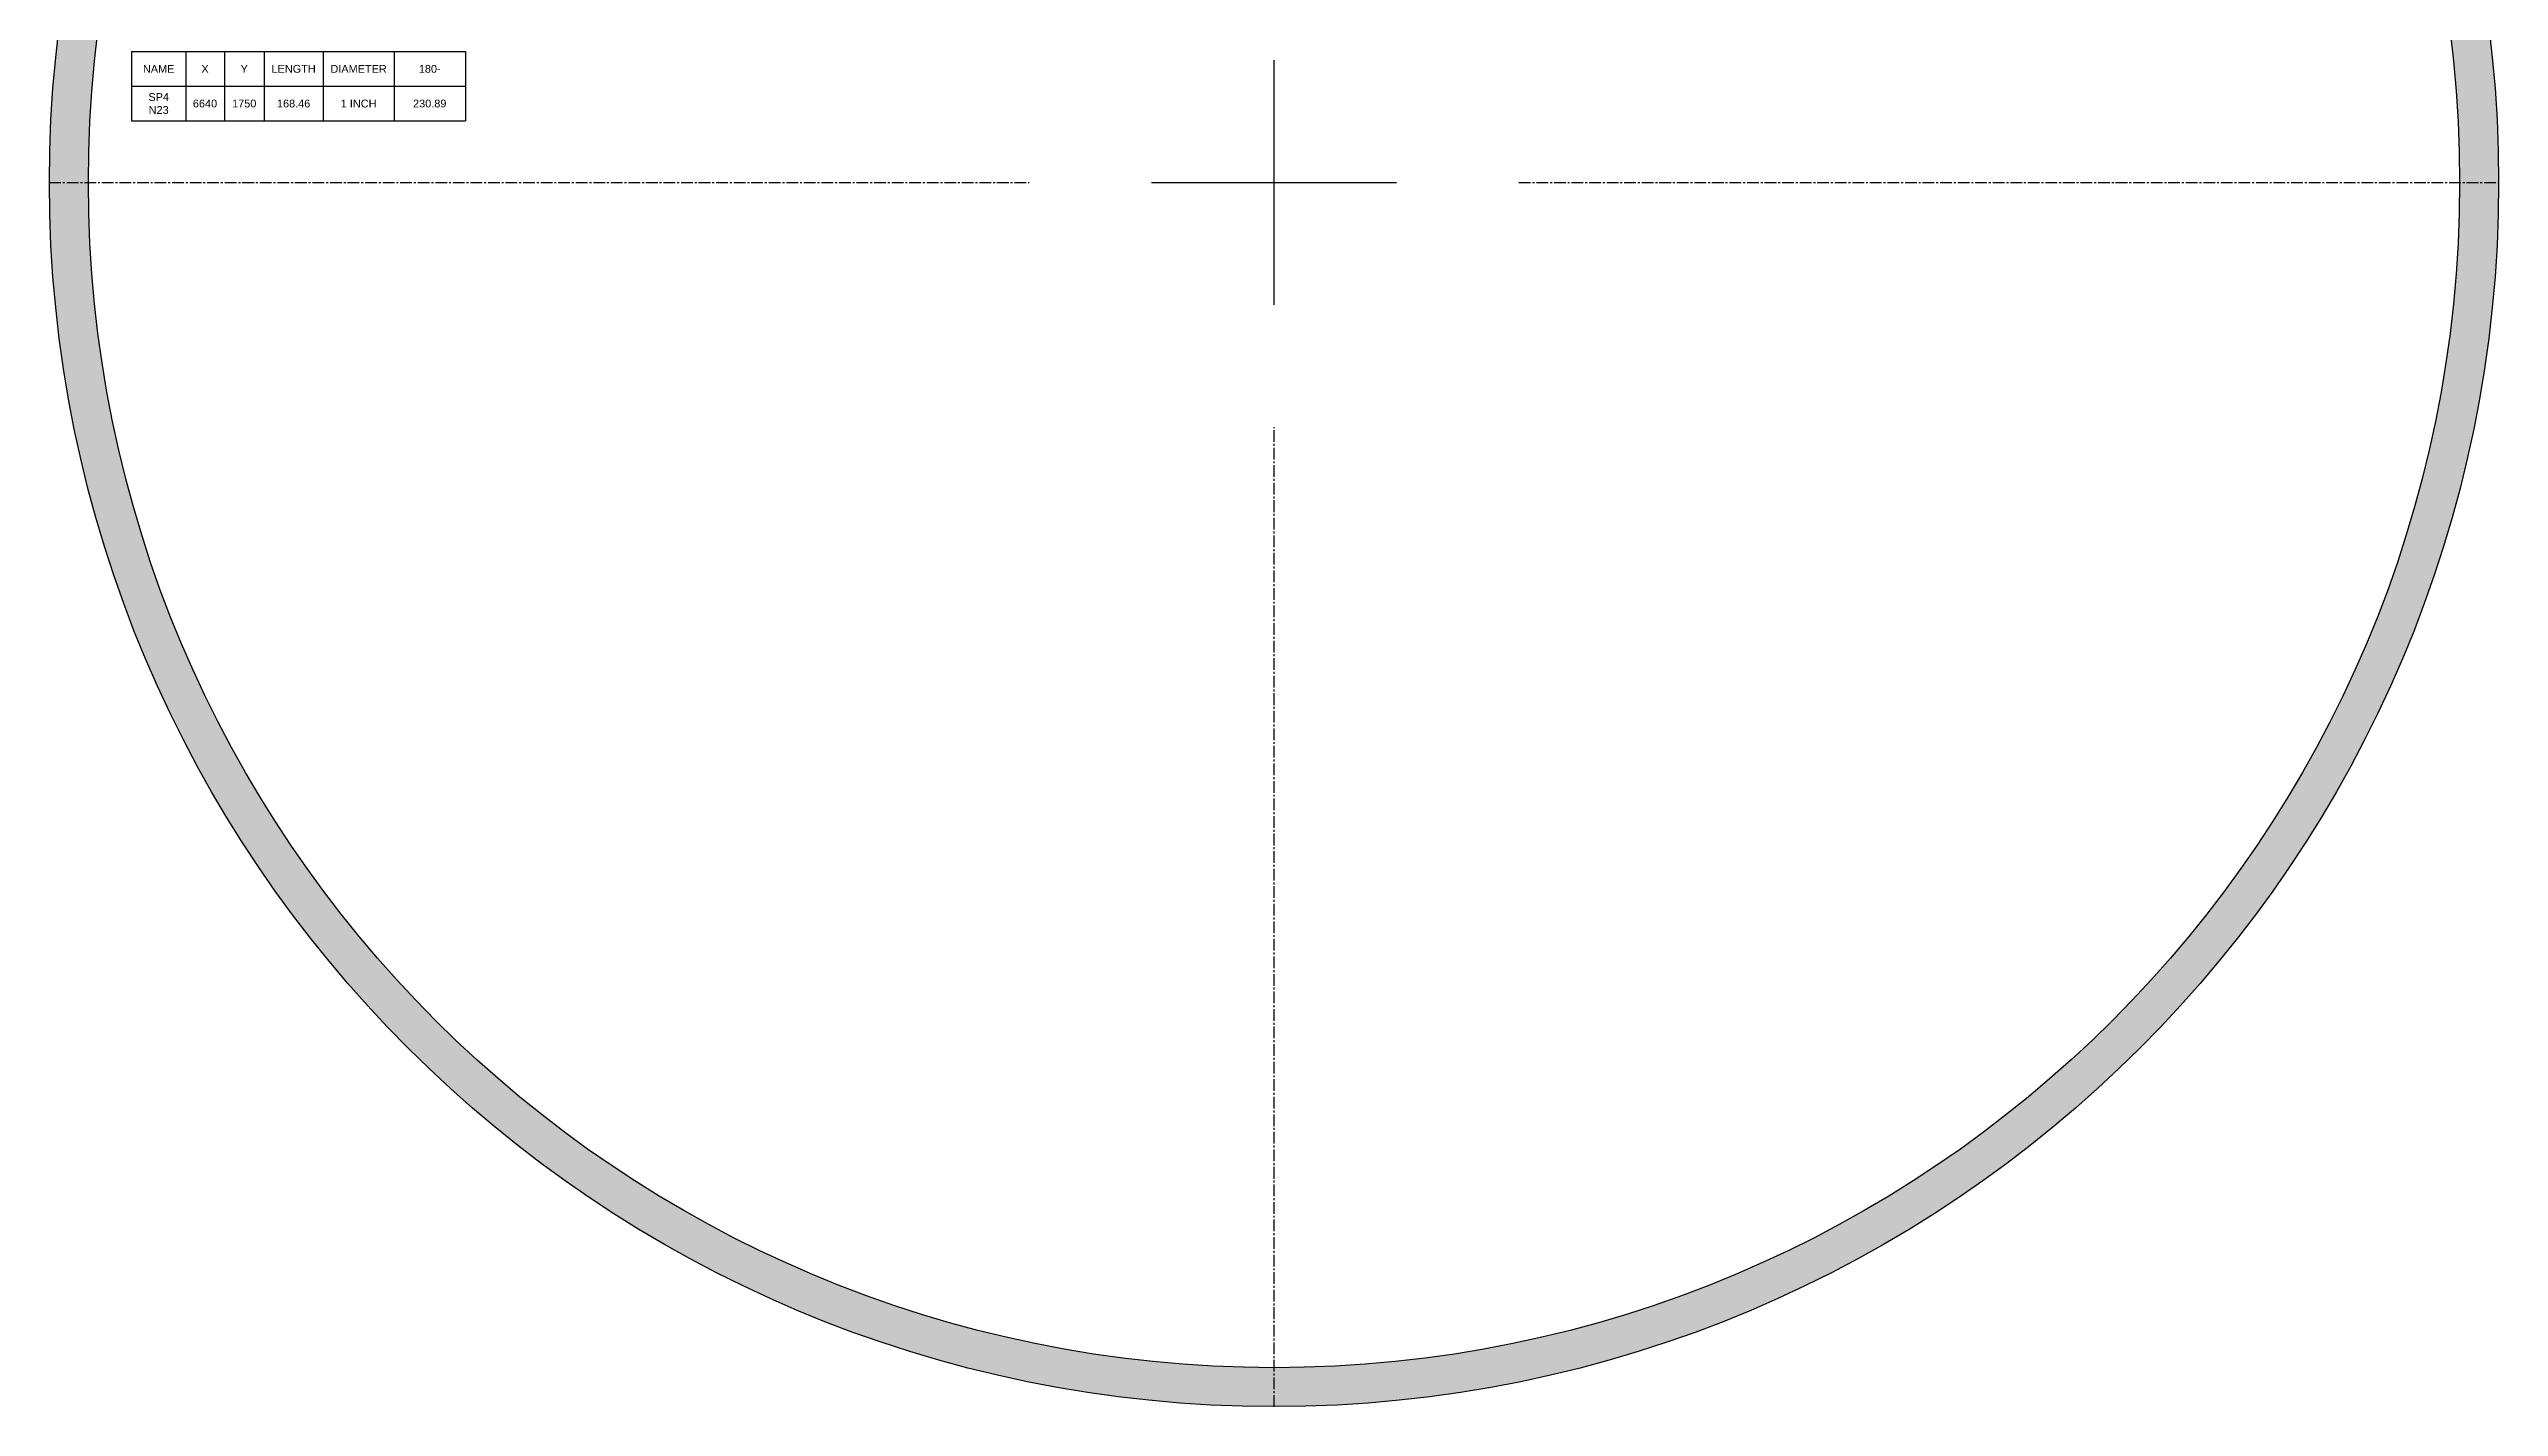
# Model space of a CAD drawing. Header units: millimetres. Extents: x 1197 to 7939, y 3 to 3563.
# Drawn here: x 1251 to 4392, y 18 to 1760 of the extents above; entities that cross this region are included whole.
import ezdxf

# ---------------------------------------------------------------- set-up
doc = ezdxf.new("R2010")
doc.units = ezdxf.units.MM
doc.header["$LTSCALE"] = 20
doc.header["$MEASUREMENT"] = 0
doc.linetypes.add('CENTER2', pattern=[1.125, 0.75, -0.125, 0.125, -0.125])
doc.styles.get("Standard").update_dxf_attribs({"font": 'arial.ttf', "height": 10})

# ---------------------------------------------------------------- blocks, each defined once
blk = doc.blocks.new('*T1')
at = {"color": 0, "linetype": 'ByBlock', "lineweight": -2, "transparency": 16777216}
for p, q in [((0, 0), (427.9, 0)), ((0, 0), (0, -89)), ((69.4, 0), (69.4, -89)), ((118.9, 0), (118.9, -89)), ((170, 0), (170, -89)), ((245.4, 0), (245.4, -89)), ((336.6, 0), (336.6, -89)), ((427.9, 0), (427.9, -89)), ((0, -44.5), (427.9, -44.5)), ((0, -89), (427.9, -89))]:
    blk.add_line(p, q, dxfattribs=at)
at = {"color": 0, "transparency": 16777216, "char_height": 10, "attachment_point": 5}
for s, insert, width in [('NAME', (34.7, -22.2), 69.266), ('X', (94.1, -22.2), 49.392), ('Y', (144.4, -22.2), 50.945), ('LENGTH', (207.7, -22.2), 75.34), ('DIAMETER', (291, -22.2), 91.096), ('180-', (382.2, -22.2), 91.096), ('SP4\\PN23', (34.7, -66.7), 69.266), ('6640', (94.1, -66.7), 49.392), ('1750', (144.4, -66.7), 50.945), ('168.46', (207.7, -66.7), 75.34), ('1 INCH', (291, -66.7), 91.096), ('230.89', (382.2, -66.7), 91.096)]:
    blk.add_mtext(s, dxfattribs=dict(at, insert=insert, width=width))
blk = doc.blocks.new('*U2')
at = {"color": 0, "linetype": 'CENTER2', "transparency": 16777216}
for p, q in [((0, 314), (0, 1570.12)), ((-1570.12, 0), (-314, 0)), ((314, 0), (1570.12, 0)), ((0, -1570.12), (0, -314))]:
    blk.add_line(p, q, dxfattribs=at)
at = {"color": 0, "linetype": 'Continuous', "transparency": 16777216}
for p, q in [((0, -157), (0, 157)), ((-157, 0), (157, 0))]:
    blk.add_line(p, q, dxfattribs=at)

msp = doc.modelspace()

# ---------------------------------------------------------------- hatches: boundary and pattern name
h = msp.add_hatch()
h.set_pattern_fill('ANGLE', color=256, scale=30)
h.set_pattern_definition([(0, (0, 0), (0, 8.25), [6, -2.25]), (90, (0, 0), (-8.25, 5e-16), [6, -2.25])])
h.paths.add_polyline_path([(4341.349, 1588.45, -1), (1301.349, 1588.45, -1)], flags=16)
edge = h.paths.add_edge_path()
edge.add_line((1316.389, 1801.75), (1265.906, 1801.75))
edge.add_arc((2821.349, 1588.45), 1570, 172.191655, 530.959432)
edge.add_line((1270.852, 1835.15), (1321.502, 1835.15))
edge.add_arc((2821.349, 1588.45), 1520, 170.659425, 171.933119)

# ---------------------------------------------------------------- linework, layer by layer
for radius in [1570, 1520]:
    msp.add_circle((2821.349, 1588.45), radius)

# ---------------------------------------------------------------- block references
at = {"linetype": 'CENTER2'}
msp.add_blockref('*U2', (2821.349, 1588.45), dxfattribs=at)
msp.add_blockref('*T1', (1356.791, 1756.374))

doc.saveas('drawing.dxf')
